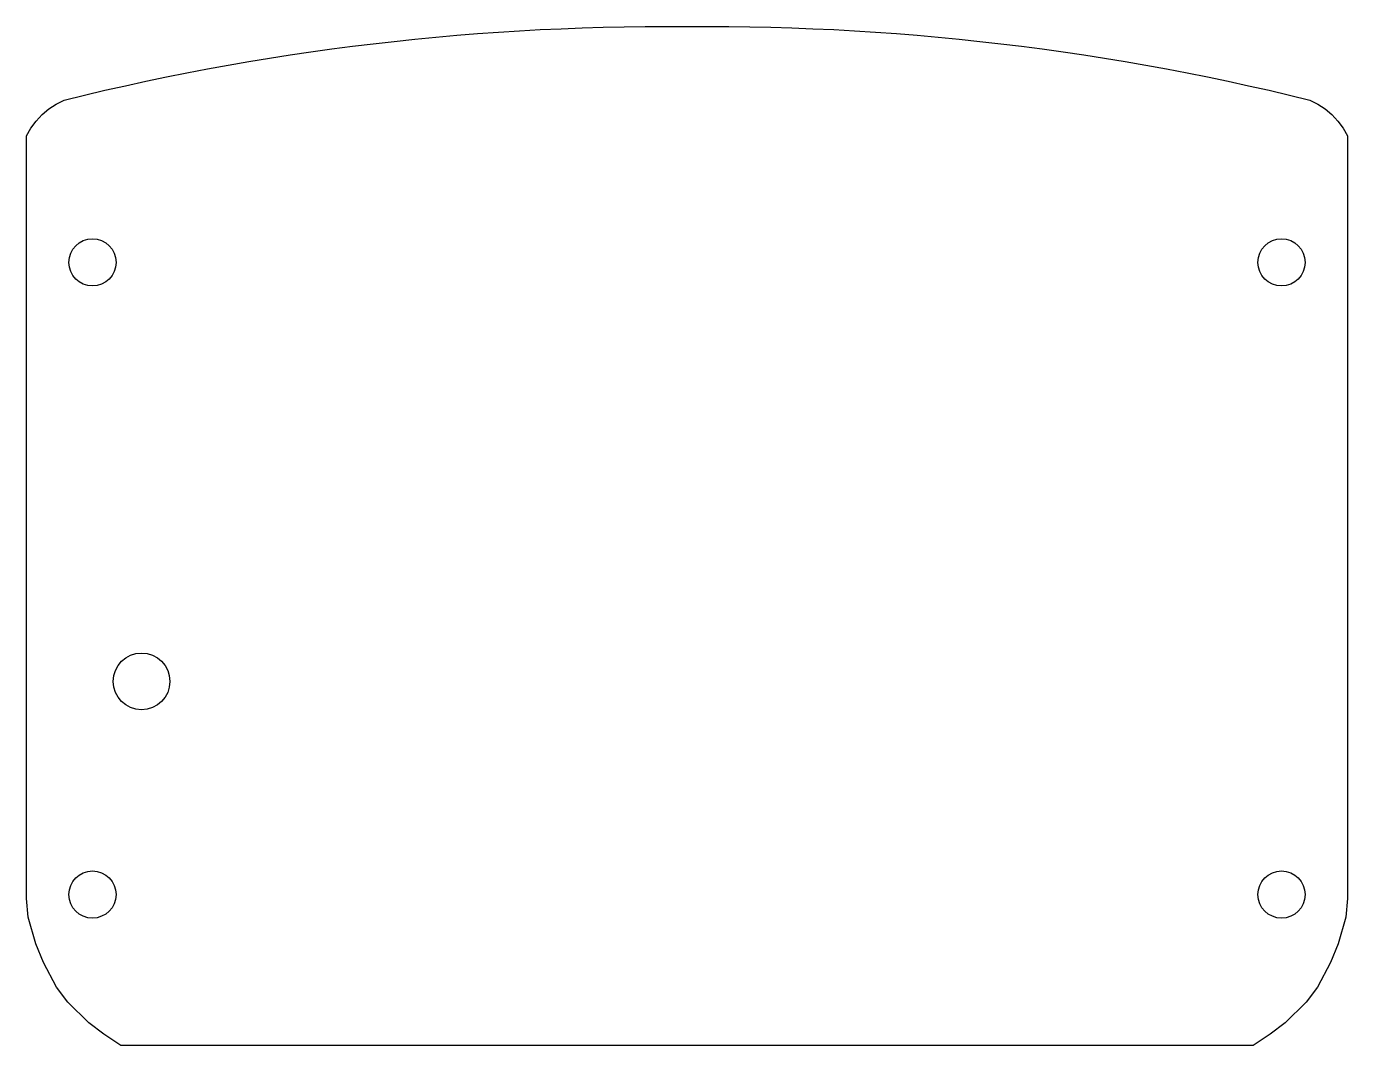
# Model space of a CAD drawing. Header units: millimetres. Extents: x 0 to 2.76, y 0 to 2.13.
import ezdxf

# ---------------------------------------------------------------- set-up
doc = ezdxf.new("R2010")
doc.units = ezdxf.units.MM
doc.layers.add('Board_Outline', color=13, linetype='Continuous')
doc.layers.add('Drill_Top', color=7, linetype='Continuous')

msp = doc.modelspace()

# ---------------------------------------------------------------- linework, layer by layer
at = {"layer": 'Board_Outline'}
msp.add_lwpolyline([(2.6693, 0.0906), (2.626, 0.0472), (2.5945, 0.0236), (2.5591, 0), (0.1969, 0), (0.1614, 0.0236), (0.1299, 0.0472), (0.0866, 0.0906), (0.063, 0.1221), (0.0354, 0.1732), (0.0197, 0.2126), (0.0039, 0.2677), (0, 0.3071), (0, 1.8976), (0.0091, 1.9137), (0.02, 1.9286), (0.0327, 1.9421), (0.0468, 1.954), (0.0622, 1.9642), (0.0787, 1.9724), (0.1212, 1.9828), (0.1638, 1.9928), (0.2064, 2.0024), (0.2492, 2.0117), (0.292, 2.0206), (0.3348, 2.0291), (0.3778, 2.0373), (0.4208, 2.0452), (0.4639, 2.0527), (0.507, 2.0598), (0.5502, 2.0665), (0.5935, 2.0729), (0.6368, 2.079), (0.6801, 2.0847), (0.7235, 2.09), (0.767, 2.0949), (0.8105, 2.0995), (0.854, 2.1037), (0.8975, 2.1076), (0.9411, 2.1111), (0.9847, 2.1142), (1.0284, 2.117), (1.072, 2.1194), (1.1157, 2.1214), (1.1594, 2.1231), (1.2031, 2.1244), (1.2468, 2.1254), (1.2905, 2.1259), (1.3342, 2.1261), (1.378, 2.126), (1.4217, 2.1261), (1.4654, 2.1259), (1.5091, 2.1254), (1.5528, 2.1244), (1.5965, 2.1231), (1.6402, 2.1214), (1.6839, 2.1194), (1.7276, 2.117), (1.7712, 2.1142), (1.8148, 2.1111), (1.8584, 2.1076), (1.9019, 2.1037), (1.9455, 2.0995), (1.9889, 2.0949), (2.0324, 2.09), (2.0758, 2.0847), (2.1191, 2.079), (2.1624, 2.0729), (2.2057, 2.0665), (2.2489, 2.0598), (2.292, 2.0527), (2.3351, 2.0452), (2.3781, 2.0373), (2.4211, 2.0291), (2.4639, 2.0206), (2.5067, 2.0117), (2.5495, 2.0024), (2.5921, 1.9928), (2.6347, 1.9828), (2.6772, 1.9724), (2.6937, 1.9642), (2.7091, 1.954), (2.7232, 1.9421), (2.7359, 1.9286), (2.7468, 1.9137), (2.7559, 1.8976), (2.7559, 0.3071), (2.752, 0.2677), (2.7362, 0.2126), (2.7205, 0.1732), (2.6929, 0.1221)], close=True, dxfattribs=at)
at = {"layer": 'Drill_Top'}
for centre, radius in [((0.1378, 1.6339), 0.0492), ((2.6181, 1.6339), 0.0492), ((0.2402, 0.7598), 0.0591), ((0.1378, 0.315), 0.0492), ((2.6181, 0.315), 0.0492)]:
    msp.add_circle(centre, radius, dxfattribs=at)

doc.saveas('drawing.dxf')
